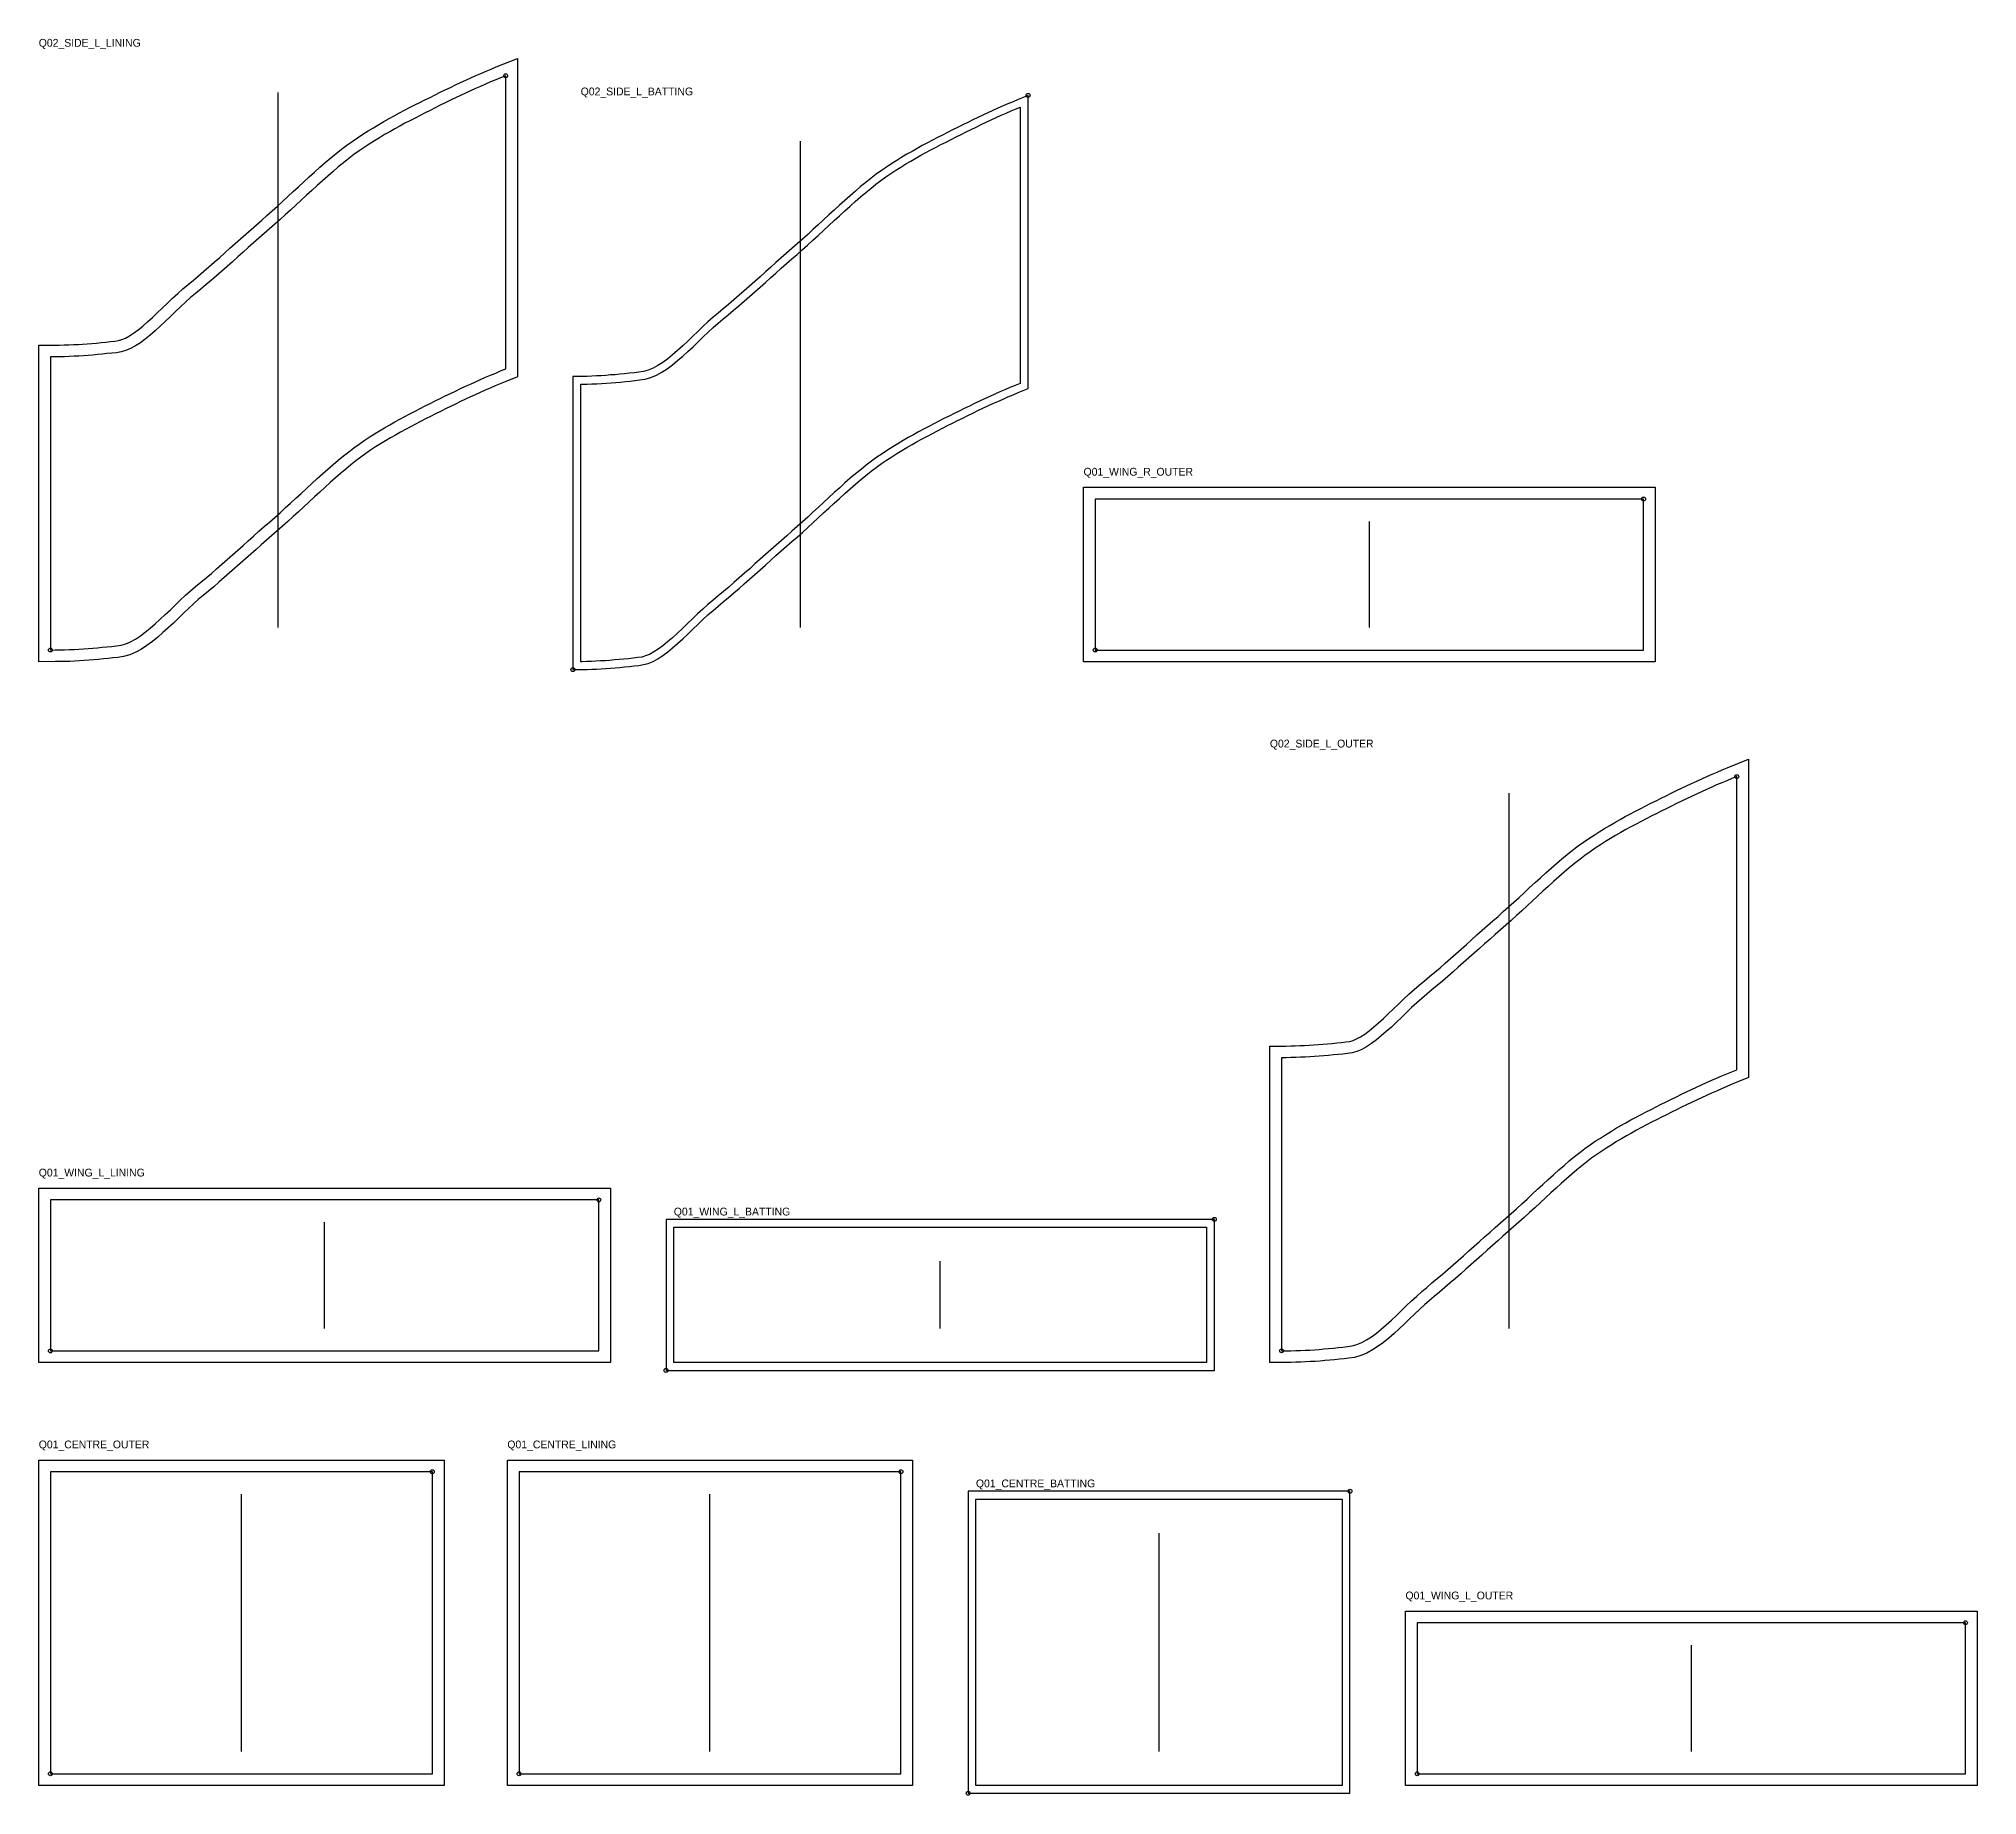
# Model space of a CAD drawing. Header units: millimetres. Extents: x -10 to 2074, y -10 to 7427.
# Drawn here: x 0 to 1990, y -10 to 1793 of the extents above; entities that cross this region are included whole.
import ezdxf

# ---------------------------------------------------------------- set-up
doc = ezdxf.new("R2010")
doc.units = ezdxf.units.MM
for name, color, linetype in [('CUT', 1, 'Continuous'), ('GRAIN', 3, 'Continuous'), ('NOTCH', 2, 'Continuous'), ('SEAM', 5, 'Continuous'), ('TEXT', 7, 'Continuous')]:
    doc.layers.add(name, color=color, linetype=linetype)

msp = doc.modelspace()

# ---------------------------------------------------------------- linework, layer by layer
at = {"layer": 'CUT'}
for points in [[(0, 1153.3), (0, 1478.1), (16.7, 1478.2), (21.4, 1478.3), (26.1, 1478.4), (30.9, 1478.6), (35.6, 1478.8), (40.3, 1479), (45, 1479.3), (49.8, 1479.7), (54.5, 1480), (59.3, 1480.4), (64, 1480.9), (68.8, 1481.4), (73.5, 1481.9), (78.2, 1482.4), (82, 1483), (85.4, 1483.9), (89.1, 1485.5), (93.1, 1487.7), (97.4, 1490.5), (102, 1493.9), (106.7, 1497.7), (111.6, 1502), (116.6, 1506.5), (121.7, 1511.3), (126.8, 1516.2), (132.1, 1521.3), (137.3, 1526.3), (142.7, 1531.2), (148, 1536), (153.3, 1540.5), (158.7, 1545), (164, 1549.4), (169.4, 1554), (174.7, 1558.6), (180.1, 1563.3), (185.5, 1568), (190.9, 1572.8), (196.3, 1577.6), (201.7, 1582.4), (207.1, 1587.3), (212.6, 1592.1), (218, 1597), (223.5, 1601.8), (228.9, 1606.6), (234.3, 1611.3), (239.7, 1616), (245, 1620.9), (250.4, 1625.8), (255.8, 1630.8), (261.3, 1635.8), (266.8, 1640.8), (272.2, 1645.9), (277.7, 1650.9), (283.2, 1655.9), (288.7, 1660.8), (294.2, 1665.6), (299.8, 1670.3), (305.3, 1674.8), (310.8, 1679.2), (316.4, 1683.4), (321.9, 1687.4), (327.4, 1691.1), (332.8, 1694.7), (338.2, 1698.1), (343.6, 1701.4), (349, 1704.6), (354.3, 1707.7), (359.6, 1710.7), (365, 1713.6), (370.2, 1716.5), (375.5, 1719.3), (380.8, 1722), (386, 1724.7), (391.3, 1727.3), (396.5, 1729.9), (401.7, 1732.5), (406.9, 1735.1), (412.1, 1737.7), (417.3, 1740.3), (422.6, 1742.8), (427.8, 1745.3), (433.1, 1747.7), (438.3, 1750.1), (443.5, 1752.5), (448.7, 1754.8), (454, 1757.1), (459.2, 1759.3), (464.4, 1761.5), (469.7, 1763.7), (491.4, 1772.5), (491.4, 1445.8), (478.8, 1440.7), (473.7, 1438.6), (468.6, 1436.4), (463.5, 1434.2), (458.4, 1432), (453.3, 1429.7), (448.2, 1427.4), (443.1, 1425.1), (438, 1422.7), (432.9, 1420.3), (427.8, 1417.8), (422.7, 1415.3), (417.5, 1412.8), (412.4, 1410.2), (407.2, 1407.6), (402.1, 1405.1), (396.9, 1402.5), (391.8, 1399.8), (386.7, 1397.2), (381.5, 1394.5), (376.4, 1391.7), (371.3, 1388.9), (366.2, 1386), (361.1, 1383.1), (356, 1380), (350.9, 1376.9), (345.8, 1373.7), (340.7, 1370.3), (335.7, 1366.9), (330.6, 1363.3), (325.5, 1359.4), (320.4, 1355.3), (315.2, 1351), (309.9, 1346.5), (304.6, 1341.9), (299.2, 1337.2), (293.9, 1332.3), (288.5, 1327.4), (283, 1322.4), (277.6, 1317.3), (272.1, 1312.3), (266.6, 1307.2), (261.1, 1302.2), (255.6, 1297.3), (250.1, 1292.4), (244.7, 1287.7), (239.3, 1283), (233.9, 1278.2), (228.5, 1273.4), (223.1, 1268.6), (217.7, 1263.7), (212.3, 1258.9), (206.8, 1254), (201.4, 1249.2), (195.9, 1244.4), (190.5, 1239.6), (185, 1234.9), (179.6, 1230.3), (174.1, 1225.7), (168.7, 1221.3), (163.8, 1217.1), (158.8, 1212.7), (153.8, 1208), (148.6, 1203.1), (143.4, 1198.1), (138.2, 1193), (132.9, 1188.1), (127.5, 1183.2), (122.1, 1178.5), (116.7, 1174.1), (111.1, 1170), (105.4, 1166.3), (99.5, 1163), (93.4, 1160.4), (87, 1158.6), (81.2, 1157.8), (76.2, 1157.2), (71.3, 1156.7), (66.4, 1156.2), (61.4, 1155.7), (56.5, 1155.3), (51.6, 1154.9), (46.6, 1154.5), (41.7, 1154.2), (36.8, 1154), (31.8, 1153.7), (26.9, 1153.6), (21.9, 1153.4), (17, 1153.4)], [(556.4, 1153.3), (556.4, 1438.1), (558.2, 1438.1), (563.1, 1438.3), (568, 1438.4), (572.9, 1438.6), (577.8, 1438.9), (582.7, 1439.2), (587.6, 1439.6), (592.5, 1440), (597.4, 1440.4), (602.3, 1440.9), (607.2, 1441.4), (612.1, 1441.9), (617.1, 1442.5), (622.6, 1443.2), (628.4, 1444.9), (634.2, 1447.3), (639.7, 1450.4), (645.2, 1453.9), (650.6, 1457.9), (655.9, 1462.3), (661.2, 1466.9), (666.5, 1471.7), (671.8, 1476.6), (677, 1481.6), (682.2, 1486.6), (687.4, 1491.6), (692.5, 1496.3), (697.5, 1500.8), (702.5, 1505), (707.9, 1509.5), (713.3, 1514), (718.8, 1518.7), (724.2, 1523.4), (729.6, 1528.1), (735.1, 1532.9), (740.5, 1537.7), (746, 1542.5), (751.4, 1547.4), (756.8, 1552.2), (762.2, 1557.1), (767.7, 1561.9), (773.1, 1566.7), (778.5, 1571.4), (783.9, 1576.1), (789.3, 1581), (794.8, 1585.9), (800.3, 1590.9), (805.8, 1595.9), (811.2, 1601), (816.7, 1606), (822.1, 1611), (827.5, 1616), (832.9, 1620.8), (838.3, 1625.6), (843.6, 1630.3), (849, 1634.8), (854.2, 1639.1), (859.4, 1643.3), (864.6, 1647.2), (869.8, 1650.9), (874.9, 1654.4), (880, 1657.7), (885.2, 1661), (890.3, 1664.2), (895.5, 1667.2), (900.6, 1670.2), (905.7, 1673.1), (910.9, 1675.9), (916, 1678.7), (921.2, 1681.4), (926.3, 1684.1), (931.5, 1686.7), (936.6, 1689.3), (941.8, 1691.9), (947, 1694.5), (952.1, 1697.1), (957.3, 1699.6), (962.4, 1702.1), (967.6, 1704.6), (972.7, 1707), (977.8, 1709.4), (982.9, 1711.8), (988.1, 1714.1), (993.2, 1716.4), (998.3, 1718.6), (1003.4, 1720.8), (1007.7, 1722.6), (1007.7, 1439.1), (1007.5, 1439), (1002.3, 1436.9), (997.1, 1434.7), (991.9, 1432.4), (986.7, 1430.2), (981.5, 1427.8), (976.3, 1425.5), (971.1, 1423.1), (965.9, 1420.7), (960.7, 1418.2), (955.5, 1415.7), (950.2, 1413.1), (945, 1410.6), (939.8, 1408), (934.6, 1405.4), (929.4, 1402.8), (924.2, 1400.1), (919, 1397.5), (913.7, 1394.8), (908.5, 1392), (903.2, 1389.1), (898, 1386.2), (892.7, 1383.3), (887.4, 1380.2), (882, 1377), (876.7, 1373.7), (871.4, 1370.4), (866, 1366.8), (860.6, 1363.2), (855.1, 1359.2), (849.6, 1355.1), (844.2, 1350.7), (838.7, 1346.2), (833.2, 1341.6), (827.7, 1336.8), (822.3, 1331.9), (816.8, 1327), (811.3, 1322), (805.8, 1316.9), (800.4, 1311.9), (794.9, 1306.8), (789.5, 1301.8), (784.1, 1296.9), (778.7, 1292.1), (773.3, 1287.3), (767.9, 1282.6), (762.5, 1277.8), (757, 1273), (751.6, 1268.2), (746.2, 1263.3), (740.7, 1258.5), (735.3, 1253.7), (729.9, 1248.8), (724.5, 1244.1), (719.1, 1239.3), (713.7, 1234.6), (708.4, 1230), (703, 1225.4), (697.7, 1220.9), (692.3, 1216.5), (687, 1212), (681.7, 1207.3), (676.4, 1202.4), (671.2, 1197.4), (666, 1192.4), (660.8, 1187.4), (655.7, 1182.6), (650.6, 1178), (645.6, 1173.7), (640.8, 1169.7), (636, 1166.3), (631.5, 1163.3), (627.2, 1160.9), (623.1, 1159.2), (619.2, 1158.1), (615, 1157.5), (610.3, 1157), (605.5, 1156.4), (600.8, 1155.9), (596, 1155.5), (591.2, 1155.1), (586.4, 1154.7), (581.7, 1154.4), (576.9, 1154.1), (572.1, 1153.8), (567.4, 1153.6), (562.6, 1153.4), (557.9, 1153.3)], [(1072.7, 1153.3), (1072.7, 1332.3), (1659.7, 1332.3), (1659.7, 1153.3)], [(1264, 434), (1264, 758.8), (1280.7, 758.9), (1285.4, 759), (1290.1, 759.1), (1294.8, 759.3), (1299.6, 759.5), (1304.3, 759.8), (1309, 760.1), (1313.8, 760.4), (1318.5, 760.8), (1323.2, 761.2), (1328, 761.6), (1332.7, 762.1), (1337.5, 762.6), (1342.1, 763.2), (1346, 763.7), (1349.4, 764.7), (1353, 766.2), (1357.1, 768.4), (1361.4, 771.2), (1365.9, 774.6), (1370.7, 778.5), (1375.6, 782.7), (1380.6, 787.2), (1385.6, 792), (1390.8, 797), (1396, 802), (1401.3, 807), (1406.6, 812), (1412, 816.8), (1417.3, 821.3), (1422.7, 825.7), (1428, 830.2), (1433.4, 834.7), (1438.7, 839.3), (1444.1, 844), (1449.5, 848.8), (1454.9, 853.5), (1460.3, 858.3), (1465.7, 863.2), (1471.1, 868), (1476.6, 872.9), (1482, 877.7), (1487.4, 882.5), (1492.9, 887.3), (1498.3, 892), (1503.6, 896.8), (1509, 901.6), (1514.4, 906.5), (1519.8, 911.5), (1525.3, 916.5), (1530.7, 921.6), (1536.2, 926.6), (1541.7, 931.6), (1547.2, 936.6), (1552.7, 941.5), (1558.2, 946.3), (1563.7, 951), (1569.3, 955.5), (1574.8, 959.9), (1580.4, 964.2), (1585.9, 968.1), (1591.4, 971.9), (1596.8, 975.4), (1602.2, 978.8), (1607.6, 982.1), (1613, 985.3), (1618.3, 988.4), (1623.6, 991.4), (1628.9, 994.4), (1634.2, 997.2), (1639.5, 1000), (1644.8, 1002.7), (1650, 1005.4), (1655.2, 1008.1), (1660.5, 1010.7), (1665.7, 1013.3), (1670.9, 1015.8), (1676.1, 1018.4), (1681.3, 1021), (1686.6, 1023.5), (1691.8, 1026), (1697, 1028.4), (1702.3, 1030.8), (1707.5, 1033.2), (1712.7, 1035.5), (1718, 1037.8), (1723.2, 1040.1), (1728.4, 1042.3), (1733.6, 1044.4), (1755.3, 1053.3), (1755.3, 726.5), (1742.8, 721.4), (1737.7, 719.3), (1732.6, 717.1), (1727.5, 715), (1722.4, 712.7), (1717.3, 710.5), (1712.2, 708.2), (1707.1, 705.8), (1702, 703.4), (1696.9, 701), (1691.8, 698.6), (1686.7, 696.1), (1681.5, 693.5), (1676.4, 690.9), (1671.2, 688.4), (1666, 685.8), (1660.9, 683.2), (1655.8, 680.6), (1650.6, 677.9), (1645.5, 675.2), (1640.4, 672.5), (1635.3, 669.6), (1630.2, 666.8), (1625.1, 663.8), (1620, 660.8), (1614.9, 657.6), (1609.8, 654.4), (1604.7, 651.1), (1599.7, 647.6), (1594.6, 644), (1589.5, 640.1), (1584.4, 636.1), (1579.1, 631.8), (1573.9, 627.3), (1568.6, 622.7), (1563.2, 617.9), (1557.8, 613), (1552.4, 608.1), (1547, 603.1), (1541.6, 598.1), (1536.1, 593), (1530.6, 588), (1525.1, 583), (1519.6, 578), (1514.1, 573.2), (1508.7, 568.4), (1503.3, 563.7), (1497.9, 558.9), (1492.5, 554.1), (1487.1, 549.3), (1481.7, 544.4), (1476.2, 539.6), (1470.8, 534.8), (1465.3, 529.9), (1459.9, 525.1), (1454.4, 520.4), (1449, 515.7), (1443.5, 511), (1438.1, 506.4), (1432.7, 502), (1427.8, 497.8), (1422.8, 493.4), (1417.8, 488.7), (1412.6, 483.8), (1407.4, 478.8), (1402.2, 473.8), (1396.8, 468.8), (1391.5, 463.9), (1386.1, 459.2), (1380.6, 454.8), (1375.1, 450.7), (1369.4, 447), (1363.5, 443.8), (1357.4, 441.2), (1351, 439.4), (1345.2, 438.5), (1340.2, 438), (1335.3, 437.4), (1330.3, 436.9), (1325.4, 436.4), (1320.5, 436), (1315.6, 435.6), (1310.6, 435.3), (1305.7, 435), (1300.7, 434.7), (1295.8, 434.5), (1290.8, 434.3), (1285.9, 434.2), (1280.9, 434.1)], [(0, 434), (0, 613), (587, 613), (587, 434)], [(652, 434), (652, 573), (1199, 573), (1199, 434)], [(0, 0), (0, 334), (416.1, 334), (416.1, 0)], [(481.1, 0), (481.1, 334), (897.2, 334), (897.2, 0)], [(962.2, 0), (962.2, 294), (1338.2, 294), (1338.2, 0)], [(1403.2, 0), (1403.2, 179), (1990.2, 179), (1990.2, 0)]]:
    msp.add_lwpolyline(points, close=True, dxfattribs=at)
at = {"layer": 'GRAIN'}
for p, q in [((245.7, 1188.3), (245.7, 1737.5)), ((782, 1188.3), (782, 1687.6)), ((1366.2, 1188.3), (1366.2, 1297.3)), ((1509.7, 469), (1509.7, 1018.3)), ((293.5, 469), (293.5, 578)), ((925.5, 469), (925.5, 538)), ((208, 35), (208, 299)), ((689.1, 35), (689.1, 299)), ((1150.2, 35), (1150.2, 259)), ((1696.7, 35), (1696.7, 144))]:
    msp.add_line(p, q, dxfattribs=at)
at = {"layer": 'NOTCH'}
for centre in [(479.4, 1754.7), (1015.7, 1734.6), (1647.7, 1320.3), (12, 1165.3), (1084.7, 1165.3), (548.4, 1145.2), (1743.3, 1035.4), (575, 601), (1207, 581), (12, 446), (1276, 446.1), (644, 426), (404.1, 322), (885.2, 322), (1346.2, 302), (1978.2, 167), (12, 12), (493.1, 12), (1415.2, 12), (954.2, -8)]:
    msp.add_circle(centre, 2, dxfattribs=at)
at = {"layer": 'SEAM'}
for points in [[(12, 1165.3), (16.8, 1165.4), (21.7, 1165.4), (26.5, 1165.6), (31.3, 1165.7), (36.2, 1165.9), (41, 1166.2), (45.8, 1166.5), (50.7, 1166.9), (55.5, 1167.2), (60.3, 1167.7), (65.2, 1168.1), (70, 1168.6), (74.9, 1169.1), (79.7, 1169.7), (84.5, 1170.4), (89.4, 1171.8), (94.3, 1173.9), (99.3, 1176.6), (104.3, 1179.8), (109.3, 1183.6), (114.4, 1187.7), (119.5, 1192.2), (124.7, 1196.9), (129.9, 1201.8), (135.1, 1206.7), (140.4, 1211.7), (145.6, 1216.7), (150.8, 1221.5), (155.9, 1226.1), (161, 1230.5), (166.4, 1234.9), (171.8, 1239.4), (177.2, 1244), (182.6, 1248.7), (188, 1253.4), (193.4, 1258.2), (198.8, 1263), (204.3, 1267.8), (209.7, 1272.7), (215.1, 1277.5), (220.6, 1282.3), (226, 1287.2), (231.4, 1292), (236.8, 1296.7), (242.2, 1301.4), (247.7, 1306.2), (253.1, 1311.1), (258.5, 1316.1), (264, 1321.1), (269.4, 1326.1), (274.9, 1331.2), (280.3, 1336.2), (285.8, 1341.2), (291.2, 1346.1), (296.7, 1350.9), (302.1, 1355.6), (307.5, 1360.2), (312.8, 1364.7), (318.2, 1368.9), (323.5, 1372.9), (328.8, 1376.7), (334.1, 1380.3), (339.3, 1383.8), (344.6, 1387.1), (349.8, 1390.3), (355.1, 1393.4), (360.3, 1396.5), (365.5, 1399.4), (370.7, 1402.3), (375.9, 1405.1), (381.1, 1407.8), (386.3, 1410.5), (391.5, 1413.2), (396.7, 1415.8), (401.8, 1418.4), (407, 1421), (412.2, 1423.5), (417.4, 1426.1), (422.6, 1428.6), (427.7, 1431.1), (432.9, 1433.6), (438.1, 1436), (443.3, 1438.3), (448.4, 1440.7), (453.6, 1443), (458.8, 1445.2), (463.9, 1447.5), (469.1, 1449.6), (474.2, 1451.8), (479.4, 1453.9), (479.4, 1754.7), (474.2, 1752.6), (469.1, 1750.5), (463.9, 1748.3), (458.8, 1746.1), (453.6, 1743.8), (448.4, 1741.5), (443.3, 1739.2), (438.1, 1736.8), (432.9, 1734.4), (427.7, 1731.9), (422.6, 1729.5), (417.4, 1726.9), (412.2, 1724.4), (407, 1721.8), (401.8, 1719.2), (396.7, 1716.6), (391.5, 1714), (386.3, 1711.3), (381.1, 1708.6), (375.9, 1705.9), (370.7, 1703.1), (365.5, 1700.2), (360.3, 1697.3), (355.1, 1694.3), (349.8, 1691.1), (344.6, 1687.9), (339.3, 1684.6), (334.1, 1681.2), (328.8, 1677.6), (323.5, 1673.8), (318.2, 1669.7), (312.8, 1665.5), (307.5, 1661.1), (302.1, 1656.5), (296.7, 1651.8), (291.2, 1646.9), (285.8, 1642), (280.3, 1637), (274.9, 1632), (269.4, 1627), (264, 1621.9), (258.5, 1616.9), (253.1, 1612), (247.7, 1607.1), (242.2, 1602.3), (236.8, 1597.6), (231.4, 1592.8), (226, 1588), (220.6, 1583.2), (215.1, 1578.3), (209.7, 1573.5), (204.3, 1568.7), (198.8, 1563.8), (193.4, 1559), (188, 1554.3), (182.6, 1549.5), (177.2, 1544.9), (171.8, 1540.3), (166.4, 1535.8), (161, 1531.3), (155.9, 1527), (150.8, 1522.4), (145.6, 1517.5), (140.4, 1512.6), (135.1, 1507.6), (129.9, 1502.6), (124.7, 1497.7), (119.5, 1493), (114.4, 1488.5), (109.3, 1484.4), (104.3, 1480.7), (99.3, 1477.4), (94.3, 1474.7), (89.4, 1472.6), (84.5, 1471.2), (79.7, 1470.5), (74.9, 1470), (70, 1469.5), (65.2, 1469), (60.3, 1468.5), (55.5, 1468.1), (50.7, 1467.7), (45.8, 1467.3), (41, 1467), (36.2, 1466.8), (31.3, 1466.6), (26.5, 1466.4), (21.7, 1466.3), (16.8, 1466.2), (12, 1466.2)], [(548.4, 1145.2), (553.2, 1145.2), (558, 1145.3), (562.9, 1145.4), (567.7, 1145.6), (572.5, 1145.8), (577.4, 1146.1), (582.2, 1146.4), (587, 1146.7), (591.9, 1147.1), (596.7, 1147.5), (601.5, 1148), (606.4, 1148.5), (611.2, 1149), (616.1, 1149.6), (620.9, 1150.3), (625.8, 1151.6), (630.7, 1153.7), (635.6, 1156.4), (640.6, 1159.7), (645.7, 1163.4), (650.8, 1167.6), (655.9, 1172), (661.1, 1176.7), (666.3, 1181.6), (671.5, 1186.6), (676.7, 1191.6), (681.9, 1196.6), (687.1, 1201.4), (692.3, 1206), (697.4, 1210.3), (702.8, 1214.8), (708.2, 1219.3), (713.6, 1223.9), (719, 1228.6), (724.4, 1233.3), (729.8, 1238.1), (735.2, 1242.9), (740.6, 1247.7), (746.1, 1252.5), (751.5, 1257.4), (756.9, 1262.2), (762.3, 1267), (767.8, 1271.8), (773.2, 1276.6), (778.6, 1281.3), (784, 1286.1), (789.5, 1291), (794.9, 1295.9), (800.3, 1301), (805.8, 1306), (811.3, 1311), (816.7, 1316.1), (822.2, 1321), (827.6, 1326), (833, 1330.8), (838.4, 1335.5), (843.8, 1340.1), (849.2, 1344.5), (854.5, 1348.8), (859.9, 1352.8), (865.2, 1356.6), (870.4, 1360.2), (875.7, 1363.6), (881, 1367), (886.2, 1370.2), (891.4, 1373.3), (896.6, 1376.3), (901.9, 1379.3), (907.1, 1382.1), (912.3, 1384.9), (917.5, 1387.7), (922.7, 1390.4), (927.8, 1393), (933, 1395.6), (938.2, 1398.2), (943.4, 1400.8), (948.6, 1403.4), (953.8, 1406), (958.9, 1408.5), (964.1, 1411), (969.3, 1413.4), (974.5, 1415.8), (979.6, 1418.2), (984.8, 1420.5), (990, 1422.8), (995.1, 1425.1), (1000.3, 1427.3), (1005.4, 1429.5), (1010.6, 1431.6), (1015.7, 1433.7), (1015.7, 1734.6), (1010.6, 1732.5), (1005.4, 1730.3), (1000.3, 1728.1), (995.1, 1725.9), (990, 1723.7), (984.8, 1721.4), (979.6, 1719), (974.5, 1716.7), (969.3, 1714.3), (964.1, 1711.8), (958.9, 1709.3), (953.8, 1706.8), (948.6, 1704.2), (943.4, 1701.6), (938.2, 1699.1), (933, 1696.5), (927.8, 1693.9), (922.7, 1691.2), (917.5, 1688.5), (912.3, 1685.8), (907.1, 1683), (901.9, 1680.1), (896.6, 1677.1), (891.4, 1674.1), (886.2, 1671), (881, 1667.8), (875.7, 1664.5), (870.4, 1661), (865.2, 1657.4), (859.9, 1653.6), (854.5, 1649.6), (849.2, 1645.3), (843.8, 1640.9), (838.4, 1636.3), (833, 1631.6), (827.6, 1626.8), (822.2, 1621.9), (816.7, 1616.9), (811.3, 1611.9), (805.8, 1606.8), (800.3, 1601.8), (794.9, 1596.8), (789.5, 1591.8), (784, 1586.9), (778.6, 1582.1), (773.2, 1577.4), (767.8, 1572.7), (762.3, 1567.9), (756.9, 1563), (751.5, 1558.2), (746.1, 1553.4), (740.6, 1548.5), (735.2, 1543.7), (729.8, 1538.9), (724.4, 1534.1), (719, 1529.4), (713.6, 1524.7), (708.2, 1520.1), (702.8, 1515.6), (697.4, 1511.2), (692.3, 1506.8), (687.1, 1502.2), (681.9, 1497.4), (676.7, 1492.4), (671.5, 1487.4), (666.3, 1482.4), (661.1, 1477.6), (655.9, 1472.8), (650.8, 1468.4), (645.7, 1464.2), (640.6, 1460.5), (635.6, 1457.3), (630.7, 1454.5), (625.8, 1452.5), (620.9, 1451.1), (616.1, 1450.4), (611.2, 1449.8), (606.4, 1449.3), (601.5, 1448.8), (596.7, 1448.4), (591.9, 1447.9), (587, 1447.6), (582.2, 1447.2), (577.4, 1446.9), (572.5, 1446.6), (567.7, 1446.4), (562.9, 1446.2), (558, 1446.1), (553.2, 1446), (548.4, 1446)], [(1084.7, 1165.3), (1089.6, 1165.3), (1094.4, 1165.3), (1099.2, 1165.3), (1104.1, 1165.3), (1108.9, 1165.3), (1113.8, 1165.3), (1118.6, 1165.3), (1123.4, 1165.3), (1128.3, 1165.3), (1133.1, 1165.3), (1138, 1165.3), (1142.9, 1165.3), (1147.7, 1165.3), (1152.6, 1165.3), (1157.5, 1165.3), (1162.6, 1165.3), (1167.9, 1165.3), (1173.5, 1165.3), (1179.5, 1165.3), (1185.8, 1165.3), (1192.3, 1165.3), (1199.1, 1165.3), (1206.1, 1165.3), (1213.3, 1165.3), (1220.5, 1165.3), (1227.7, 1165.3), (1234.9, 1165.3), (1242, 1165.3), (1248.9, 1165.3), (1255.6, 1165.3), (1262.6, 1165.3), (1269.6, 1165.3), (1276.7, 1165.3), (1283.9, 1165.3), (1291.1, 1165.3), (1298.3, 1165.3), (1305.5, 1165.3), (1312.8, 1165.3), (1320, 1165.3), (1327.3, 1165.3), (1334.6, 1165.3), (1341.8, 1165.3), (1349.1, 1165.3), (1356.3, 1165.3), (1363.5, 1165.3), (1370.7, 1165.3), (1378, 1165.3), (1385.4, 1165.3), (1392.8, 1165.3), (1400.2, 1165.3), (1407.6, 1165.3), (1415.1, 1165.3), (1422.4, 1165.3), (1429.8, 1165.3), (1437, 1165.3), (1444.2, 1165.3), (1451.3, 1165.3), (1458.3, 1165.3), (1465.1, 1165.3), (1471.8, 1165.3), (1478.3, 1165.3), (1484.7, 1165.3), (1491, 1165.3), (1497.2, 1165.3), (1503.3, 1165.3), (1509.4, 1165.3), (1515.4, 1165.3), (1521.4, 1165.3), (1527.4, 1165.3), (1533.3, 1165.3), (1539.2, 1165.3), (1545, 1165.3), (1550.8, 1165.3), (1556.6, 1165.3), (1562.4, 1165.3), (1568.2, 1165.3), (1574, 1165.3), (1579.8, 1165.3), (1585.6, 1165.3), (1591.3, 1165.3), (1597, 1165.3), (1602.7, 1165.3), (1608.4, 1165.3), (1614.1, 1165.3), (1619.7, 1165.3), (1625.4, 1165.3), (1631, 1165.3), (1636.6, 1165.3), (1642.2, 1165.3), (1647.7, 1165.3), (1647.7, 1320.3), (1642.2, 1320.3), (1636.6, 1320.3), (1631, 1320.3), (1625.4, 1320.3), (1619.7, 1320.3), (1614.1, 1320.3), (1608.4, 1320.3), (1602.7, 1320.3), (1597, 1320.3), (1591.3, 1320.3), (1585.6, 1320.3), (1579.8, 1320.3), (1574, 1320.3), (1568.2, 1320.3), (1562.4, 1320.3), (1556.6, 1320.3), (1550.8, 1320.3), (1545, 1320.3), (1539.2, 1320.3), (1533.3, 1320.3), (1527.4, 1320.3), (1521.4, 1320.3), (1515.4, 1320.3), (1509.4, 1320.3), (1503.3, 1320.3), (1497.2, 1320.3), (1491, 1320.3), (1484.7, 1320.3), (1478.3, 1320.3), (1471.8, 1320.3), (1465.1, 1320.3), (1458.3, 1320.3), (1451.3, 1320.3), (1444.2, 1320.3), (1437, 1320.3), (1429.8, 1320.3), (1422.4, 1320.3), (1415.1, 1320.3), (1407.6, 1320.3), (1400.2, 1320.3), (1392.8, 1320.3), (1385.4, 1320.3), (1378, 1320.3), (1370.7, 1320.3), (1363.5, 1320.3), (1356.3, 1320.3), (1349.1, 1320.3), (1341.8, 1320.3), (1334.6, 1320.3), (1327.3, 1320.3), (1320, 1320.3), (1312.8, 1320.3), (1305.5, 1320.3), (1298.3, 1320.3), (1291.1, 1320.3), (1283.9, 1320.3), (1276.7, 1320.3), (1269.6, 1320.3), (1262.6, 1320.3), (1255.6, 1320.3), (1248.9, 1320.3), (1242, 1320.3), (1234.9, 1320.3), (1227.7, 1320.3), (1220.5, 1320.3), (1213.3, 1320.3), (1206.1, 1320.3), (1199.1, 1320.3), (1192.3, 1320.3), (1185.8, 1320.3), (1179.5, 1320.3), (1173.5, 1320.3), (1167.9, 1320.3), (1162.6, 1320.3), (1157.5, 1320.3), (1152.6, 1320.3), (1147.7, 1320.3), (1142.9, 1320.3), (1138, 1320.3), (1133.1, 1320.3), (1128.3, 1320.3), (1123.4, 1320.3), (1118.6, 1320.3), (1113.8, 1320.3), (1108.9, 1320.3), (1104.1, 1320.3), (1099.2, 1320.3), (1094.4, 1320.3), (1089.6, 1320.3), (1084.7, 1320.3)], [(1276, 446.1), (1280.8, 446.1), (1285.6, 446.2), (1290.5, 446.3), (1295.3, 446.5), (1300.1, 446.7), (1305, 446.9), (1309.8, 447.2), (1314.7, 447.6), (1319.5, 448), (1324.3, 448.4), (1329.2, 448.9), (1334, 449.4), (1338.8, 449.9), (1343.7, 450.4), (1348.5, 451.1), (1353.4, 452.5), (1358.3, 454.6), (1363.2, 457.3), (1368.2, 460.6), (1373.3, 464.3), (1378.4, 468.4), (1383.5, 472.9), (1388.7, 477.6), (1393.9, 482.5), (1399.1, 487.5), (1404.3, 492.5), (1409.5, 497.4), (1414.7, 502.3), (1419.9, 506.9), (1425, 511.2), (1430.4, 515.7), (1435.8, 520.2), (1441.2, 524.8), (1446.6, 529.4), (1452, 534.2), (1457.4, 538.9), (1462.8, 543.7), (1468.3, 548.6), (1473.7, 553.4), (1479.1, 558.2), (1484.5, 563.1), (1490, 567.9), (1495.4, 572.7), (1500.8, 577.5), (1506.2, 582.2), (1511.6, 587), (1517.1, 591.9), (1522.5, 596.8), (1528, 601.8), (1533.4, 606.9), (1538.9, 611.9), (1544.3, 616.9), (1549.8, 621.9), (1555.2, 626.8), (1560.6, 631.7), (1566, 636.4), (1571.4, 641), (1576.8, 645.4), (1582.2, 649.6), (1587.5, 653.7), (1592.8, 657.5), (1598.1, 661.1), (1603.3, 664.5), (1608.6, 667.8), (1613.8, 671), (1619, 674.2), (1624.3, 677.2), (1629.5, 680.1), (1634.7, 683), (1639.9, 685.8), (1645.1, 688.5), (1650.3, 691.2), (1655.5, 693.9), (1660.6, 696.5), (1665.8, 699.1), (1671, 701.7), (1676.2, 704.3), (1681.4, 706.8), (1686.6, 709.4), (1691.7, 711.8), (1696.9, 714.3), (1702.1, 716.7), (1707.2, 719.1), (1712.4, 721.4), (1717.6, 723.7), (1722.7, 726), (1727.9, 728.2), (1733, 730.4), (1738.2, 732.5), (1743.3, 734.6), (1743.3, 1035.4), (1738.2, 1033.3), (1733, 1031.2), (1727.9, 1029), (1722.7, 1026.8), (1717.6, 1024.5), (1712.4, 1022.2), (1707.2, 1019.9), (1702.1, 1017.5), (1696.9, 1015.1), (1691.7, 1012.7), (1686.6, 1010.2), (1681.4, 1007.7), (1676.2, 1005.1), (1671, 1002.5), (1665.8, 999.9), (1660.6, 997.3), (1655.5, 994.7), (1650.3, 992.1), (1645.1, 989.4), (1639.9, 986.6), (1634.7, 983.8), (1629.5, 981), (1624.3, 978), (1619, 975), (1613.8, 971.9), (1608.6, 968.7), (1603.3, 965.3), (1598.1, 961.9), (1592.8, 958.3), (1587.5, 954.5), (1582.2, 950.5), (1576.8, 946.2), (1571.4, 941.8), (1566, 937.2), (1560.6, 932.5), (1555.2, 927.7), (1549.8, 922.7), (1544.3, 917.8), (1538.9, 912.7), (1533.4, 907.7), (1528, 902.7), (1522.5, 897.7), (1517.1, 892.7), (1511.6, 887.8), (1506.2, 883), (1500.8, 878.3), (1495.4, 873.5), (1490, 868.7), (1484.5, 863.9), (1479.1, 859.1), (1473.7, 854.2), (1468.3, 849.4), (1462.8, 844.6), (1457.4, 839.8), (1452, 835), (1446.6, 830.3), (1441.2, 825.6), (1435.8, 821), (1430.4, 816.5), (1425, 812), (1419.9, 807.7), (1414.7, 803.1), (1409.5, 798.3), (1404.3, 793.3), (1399.1, 788.3), (1393.9, 783.3), (1388.7, 778.4), (1383.5, 773.7), (1378.4, 769.3), (1373.3, 765.1), (1368.2, 761.4), (1363.2, 758.1), (1358.3, 755.4), (1353.4, 753.3), (1348.5, 752), (1343.7, 751.3), (1338.8, 750.7), (1334, 750.2), (1329.2, 749.7), (1324.3, 749.2), (1319.5, 748.8), (1314.7, 748.4), (1309.8, 748.1), (1305, 747.8), (1300.1, 747.5), (1295.3, 747.3), (1290.5, 747.1), (1285.6, 747), (1280.8, 746.9), (1276, 746.9)], [(12, 446), (16.8, 446), (21.7, 446), (26.5, 446), (31.3, 446), (36.2, 446), (41, 446), (45.9, 446), (50.7, 446), (55.6, 446), (60.4, 446), (65.3, 446), (70.1, 446), (75, 446), (79.9, 446), (84.8, 446), (89.8, 446), (95.1, 446), (100.8, 446), (106.8, 446), (113, 446), (119.6, 446), (126.4, 446), (133.4, 446), (140.5, 446), (147.8, 446), (155, 446), (162.2, 446), (169.3, 446), (176.2, 446), (182.9, 446), (189.9, 446), (196.9, 446), (204, 446), (211.1, 446), (218.3, 446), (225.5, 446), (232.8, 446), (240, 446), (247.3, 446), (254.6, 446), (261.9, 446), (269.1, 446), (276.4, 446), (283.6, 446), (290.8, 446), (298, 446), (305.3, 446), (312.7, 446), (320.1, 446), (327.5, 446), (334.9, 446), (342.3, 446), (349.7, 446), (357, 446), (364.3, 446), (371.5, 446), (378.6, 446), (385.5, 446), (392.4, 446), (399, 446), (405.6, 446), (411.9, 446), (418.2, 446), (424.4, 446), (430.6, 446), (436.7, 446), (442.7, 446), (448.7, 446), (454.6, 446), (460.5, 446), (466.4, 446), (472.3, 446), (478.1, 446), (483.9, 446), (489.7, 446), (495.5, 446), (501.3, 446), (507.1, 446), (512.8, 446), (518.6, 446), (524.3, 446), (530, 446), (535.7, 446), (541.4, 446), (547, 446), (552.6, 446), (558.3, 446), (563.9, 446), (569.4, 446), (575, 446), (575, 601), (569.4, 601), (563.9, 601), (558.3, 601), (552.6, 601), (547, 601), (541.4, 601), (535.7, 601), (530, 601), (524.3, 601), (518.6, 601), (512.8, 601), (507.1, 601), (501.3, 601), (495.5, 601), (489.7, 601), (483.9, 601), (478.1, 601), (472.3, 601), (466.4, 601), (460.5, 601), (454.6, 601), (448.7, 601), (442.7, 601), (436.7, 601), (430.6, 601), (424.4, 601), (418.2, 601), (411.9, 601), (405.6, 601), (399, 601), (392.4, 601), (385.5, 601), (378.6, 601), (371.5, 601), (364.3, 601), (357, 601), (349.7, 601), (342.3, 601), (334.9, 601), (327.5, 601), (320.1, 601), (312.7, 601), (305.3, 601), (298, 601), (290.8, 601), (283.6, 601), (276.4, 601), (269.1, 601), (261.9, 601), (254.6, 601), (247.3, 601), (240, 601), (232.8, 601), (225.5, 601), (218.3, 601), (211.1, 601), (204, 601), (196.9, 601), (189.9, 601), (182.9, 601), (176.2, 601), (169.3, 601), (162.2, 601), (155, 601), (147.8, 601), (140.5, 601), (133.4, 601), (126.4, 601), (119.6, 601), (113, 601), (106.8, 601), (100.8, 601), (95.1, 601), (89.8, 601), (84.8, 601), (79.9, 601), (75, 601), (70.1, 601), (65.3, 601), (60.4, 601), (55.6, 601), (50.7, 601), (45.9, 601), (41, 601), (36.2, 601), (31.3, 601), (26.5, 601), (21.7, 601), (16.8, 601), (12, 601)], [(644, 426), (648.8, 426), (653.7, 426), (658.5, 426), (663.3, 426), (668.2, 426), (673, 426), (677.9, 426), (682.7, 426), (687.6, 426), (692.4, 426), (697.3, 426), (702.1, 426), (707, 426), (711.9, 426), (716.8, 426), (721.8, 426), (727.1, 426), (732.8, 426), (738.7, 426), (745, 426), (751.6, 426), (758.4, 426), (765.4, 426), (772.5, 426), (779.7, 426), (787, 426), (794.2, 426), (801.3, 426), (808.2, 426), (814.9, 426), (821.9, 426), (828.9, 426), (836, 426), (843.1, 426), (850.3, 426), (857.5, 426), (864.8, 426), (872, 426), (879.3, 426), (886.6, 426), (893.9, 426), (901.1, 426), (908.3, 426), (915.6, 426), (922.7, 426), (930, 426), (937.3, 426), (944.7, 426), (952.1, 426), (959.5, 426), (966.9, 426), (974.3, 426), (981.7, 426), (989, 426), (996.3, 426), (1003.5, 426), (1010.6, 426), (1017.5, 426), (1024.3, 426), (1031, 426), (1037.6, 426), (1043.9, 426), (1050.2, 426), (1056.4, 426), (1062.6, 426), (1068.7, 426), (1074.7, 426), (1080.7, 426), (1086.6, 426), (1092.5, 426), (1098.4, 426), (1104.3, 426), (1110.1, 426), (1115.9, 426), (1121.7, 426), (1127.5, 426), (1133.3, 426), (1139.1, 426), (1144.8, 426), (1150.6, 426), (1156.3, 426), (1162, 426), (1167.7, 426), (1173.4, 426), (1179, 426), (1184.6, 426), (1190.2, 426), (1195.8, 426), (1201.4, 426), (1207, 426), (1207, 581), (1201.4, 581), (1195.8, 581), (1190.2, 581), (1184.6, 581), (1179, 581), (1173.4, 581), (1167.7, 581), (1162, 581), (1156.3, 581), (1150.6, 581), (1144.8, 581), (1139.1, 581), (1133.3, 581), (1127.5, 581), (1121.7, 581), (1115.9, 581), (1110.1, 581), (1104.3, 581), (1098.4, 581), (1092.5, 581), (1086.6, 581), (1080.7, 581), (1074.7, 581), (1068.7, 581), (1062.6, 581), (1056.4, 581), (1050.2, 581), (1043.9, 581), (1037.6, 581), (1031, 581), (1024.3, 581), (1017.5, 581), (1010.6, 581), (1003.5, 581), (996.3, 581), (989, 581), (981.7, 581), (974.3, 581), (966.9, 581), (959.5, 581), (952.1, 581), (944.7, 581), (937.3, 581), (930, 581), (922.7, 581), (915.6, 581), (908.3, 581), (901.1, 581), (893.9, 581), (886.6, 581), (879.3, 581), (872, 581), (864.8, 581), (857.5, 581), (850.3, 581), (843.1, 581), (836, 581), (828.9, 581), (821.9, 581), (814.9, 581), (808.2, 581), (801.3, 581), (794.2, 581), (787, 581), (779.7, 581), (772.5, 581), (765.4, 581), (758.4, 581), (751.6, 581), (745, 581), (738.7, 581), (732.8, 581), (727.1, 581), (721.8, 581), (716.8, 581), (711.9, 581), (707, 581), (702.1, 581), (697.3, 581), (692.4, 581), (687.6, 581), (682.7, 581), (677.9, 581), (673, 581), (668.2, 581), (663.3, 581), (658.5, 581), (653.7, 581), (648.8, 581), (644, 581)], [(12, 12), (19, 12), (26, 12), (33.1, 12), (40.2, 12), (47.4, 12), (54.6, 12), (61.9, 12), (69.1, 12), (76.4, 12), (83.7, 12), (90.9, 12), (98.2, 12), (105.4, 12), (112.7, 12), (119.8, 12), (127.1, 12), (134.4, 12), (141.7, 12), (149.2, 12), (156.6, 12), (164, 12), (171.4, 12), (178.8, 12), (186.1, 12), (193.4, 12), (200.6, 12), (207.6, 12), (214.6, 12), (221.4, 12), (228.1, 12), (234.6, 12), (241, 12), (247.3, 12), (253.5, 12), (259.7, 12), (265.8, 12), (271.8, 12), (277.8, 12), (283.7, 12), (289.6, 12), (295.5, 12), (301.4, 12), (307.2, 12), (313, 12), (318.8, 12), (324.6, 12), (330.4, 12), (336.2, 12), (341.9, 12), (347.7, 12), (353.4, 12), (359.1, 12), (364.8, 12), (370.4, 12), (376.1, 12), (381.7, 12), (387.3, 12), (392.9, 12), (398.5, 12), (404.1, 12), (404.1, 322), (398.5, 322), (392.9, 322), (387.3, 322), (381.7, 322), (376.1, 322), (370.4, 322), (364.8, 322), (359.1, 322), (353.4, 322), (347.7, 322), (341.9, 322), (336.2, 322), (330.4, 322), (324.6, 322), (318.8, 322), (313, 322), (307.2, 322), (301.4, 322), (295.5, 322), (289.6, 322), (283.7, 322), (277.8, 322), (271.8, 322), (265.8, 322), (259.7, 322), (253.5, 322), (247.3, 322), (241, 322), (234.6, 322), (228.1, 322), (221.4, 322), (214.6, 322), (207.6, 322), (200.6, 322), (193.4, 322), (186.1, 322), (178.8, 322), (171.4, 322), (164, 322), (156.6, 322), (149.2, 322), (141.7, 322), (134.4, 322), (127.1, 322), (119.8, 322), (112.7, 322), (105.4, 322), (98.2, 322), (90.9, 322), (83.7, 322), (76.4, 322), (69.1, 322), (61.9, 322), (54.6, 322), (47.4, 322), (40.2, 322), (33.1, 322), (26, 322), (19, 322), (12, 322)], [(493.1, 12), (500, 12), (507.1, 12), (514.2, 12), (521.3, 12), (528.5, 12), (535.7, 12), (542.9, 12), (550.2, 12), (557.5, 12), (564.8, 12), (572, 12), (579.3, 12), (586.5, 12), (593.7, 12), (600.9, 12), (608.2, 12), (615.5, 12), (622.8, 12), (630.2, 12), (637.7, 12), (645.1, 12), (652.5, 12), (659.9, 12), (667.2, 12), (674.5, 12), (681.7, 12), (688.7, 12), (695.7, 12), (702.5, 12), (709.2, 12), (715.7, 12), (722.1, 12), (728.4, 12), (734.6, 12), (740.7, 12), (746.8, 12), (752.9, 12), (758.9, 12), (764.8, 12), (770.7, 12), (776.6, 12), (782.4, 12), (788.3, 12), (794.1, 12), (799.9, 12), (805.7, 12), (811.4, 12), (817.2, 12), (823, 12), (828.7, 12), (834.5, 12), (840.2, 12), (845.9, 12), (851.5, 12), (857.2, 12), (862.8, 12), (868.4, 12), (874, 12), (879.6, 12), (885.2, 12), (885.2, 322), (879.6, 322), (874, 322), (868.4, 322), (862.8, 322), (857.2, 322), (851.5, 322), (845.9, 322), (840.2, 322), (834.5, 322), (828.7, 322), (823, 322), (817.2, 322), (811.4, 322), (805.7, 322), (799.9, 322), (794.1, 322), (788.3, 322), (782.4, 322), (776.6, 322), (770.7, 322), (764.8, 322), (758.9, 322), (752.9, 322), (746.8, 322), (740.7, 322), (734.6, 322), (728.4, 322), (722.1, 322), (715.7, 322), (709.2, 322), (702.5, 322), (695.7, 322), (688.7, 322), (681.7, 322), (674.5, 322), (667.2, 322), (659.9, 322), (652.5, 322), (645.1, 322), (637.7, 322), (630.2, 322), (622.8, 322), (615.5, 322), (608.2, 322), (600.9, 322), (593.7, 322), (586.5, 322), (579.3, 322), (572, 322), (564.8, 322), (557.5, 322), (550.2, 322), (542.9, 322), (535.7, 322), (528.5, 322), (521.3, 322), (514.2, 322), (507.1, 322), (500, 322), (493.1, 322)], [(954.2, -8), (961.1, -8), (968.2, -8), (975.2, -8), (982.4, -8), (989.6, -8), (996.8, -8), (1004, -8), (1011.3, -8), (1018.6, -8), (1025.8, -8), (1033.1, -8), (1040.4, -8), (1047.6, -8), (1054.8, -8), (1062, -8), (1069.2, -8), (1076.5, -8), (1083.9, -8), (1091.3, -8), (1098.7, -8), (1106.2, -8), (1113.6, -8), (1121, -8), (1128.3, -8), (1135.5, -8), (1142.7, -8), (1149.8, -8), (1156.8, -8), (1163.6, -8), (1170.3, -8), (1176.8, -8), (1183.2, -8), (1189.5, -8), (1195.7, -8), (1201.8, -8), (1207.9, -8), (1213.9, -8), (1219.9, -8), (1225.9, -8), (1231.8, -8), (1237.7, -8), (1243.5, -8), (1249.3, -8), (1255.2, -8), (1260.9, -8), (1266.7, -8), (1272.5, -8), (1278.3, -8), (1284.1, -8), (1289.8, -8), (1295.5, -8), (1301.2, -8), (1306.9, -8), (1312.6, -8), (1318.3, -8), (1323.9, -8), (1329.5, -8), (1335.1, -8), (1340.7, -8), (1346.2, -8), (1346.2, 302), (1340.7, 302), (1335.1, 302), (1329.5, 302), (1323.9, 302), (1318.3, 302), (1312.6, 302), (1306.9, 302), (1301.2, 302), (1295.5, 302), (1289.8, 302), (1284.1, 302), (1278.3, 302), (1272.5, 302), (1266.7, 302), (1260.9, 302), (1255.2, 302), (1249.3, 302), (1243.5, 302), (1237.7, 302), (1231.8, 302), (1225.9, 302), (1219.9, 302), (1213.9, 302), (1207.9, 302), (1201.8, 302), (1195.7, 302), (1189.5, 302), (1183.2, 302), (1176.8, 302), (1170.3, 302), (1163.6, 302), (1156.8, 302), (1149.8, 302), (1142.7, 302), (1135.5, 302), (1128.3, 302), (1121, 302), (1113.6, 302), (1106.2, 302), (1098.7, 302), (1091.3, 302), (1083.9, 302), (1076.5, 302), (1069.2, 302), (1062, 302), (1054.8, 302), (1047.6, 302), (1040.4, 302), (1033.1, 302), (1025.8, 302), (1018.6, 302), (1011.3, 302), (1004, 302), (996.8, 302), (989.6, 302), (982.4, 302), (975.2, 302), (968.2, 302), (961.1, 302), (954.2, 302)], [(1415.2, 12), (1420.1, 12), (1424.9, 12), (1429.7, 12), (1434.6, 12), (1439.4, 12), (1444.3, 12), (1449.1, 12), (1453.9, 12), (1458.8, 12), (1463.6, 12), (1468.5, 12), (1473.4, 12), (1478.2, 12), (1483.1, 12), (1488, 12), (1493.1, 12), (1498.4, 12), (1504, 12), (1510, 12), (1516.3, 12), (1522.8, 12), (1529.6, 12), (1536.6, 12), (1543.8, 12), (1551, 12), (1558.2, 12), (1565.4, 12), (1572.5, 12), (1579.4, 12), (1586.1, 12), (1593.1, 12), (1600.1, 12), (1607.2, 12), (1614.4, 12), (1621.6, 12), (1628.8, 12), (1636, 12), (1643.3, 12), (1650.5, 12), (1657.8, 12), (1665.1, 12), (1672.4, 12), (1679.6, 12), (1686.8, 12), (1694, 12), (1701.2, 12), (1708.5, 12), (1715.9, 12), (1723.3, 12), (1730.7, 12), (1738.2, 12), (1745.6, 12), (1752.9, 12), (1760.3, 12), (1767.5, 12), (1774.7, 12), (1781.8, 12), (1788.8, 12), (1795.6, 12), (1802.3, 12), (1808.8, 12), (1815.2, 12), (1821.5, 12), (1827.7, 12), (1833.8, 12), (1839.9, 12), (1845.9, 12), (1851.9, 12), (1857.9, 12), (1863.8, 12), (1869.7, 12), (1875.5, 12), (1881.3, 12), (1887.1, 12), (1892.9, 12), (1898.7, 12), (1904.5, 12), (1910.3, 12), (1916.1, 12), (1921.8, 12), (1927.5, 12), (1933.2, 12), (1938.9, 12), (1944.6, 12), (1950.2, 12), (1955.9, 12), (1961.5, 12), (1967.1, 12), (1972.7, 12), (1978.2, 12), (1978.2, 167), (1972.7, 167), (1967.1, 167), (1961.5, 167), (1955.9, 167), (1950.2, 167), (1944.6, 167), (1938.9, 167), (1933.2, 167), (1927.5, 167), (1921.8, 167), (1916.1, 167), (1910.3, 167), (1904.5, 167), (1898.7, 167), (1892.9, 167), (1887.1, 167), (1881.3, 167), (1875.5, 167), (1869.7, 167), (1863.8, 167), (1857.9, 167), (1851.9, 167), (1845.9, 167), (1839.9, 167), (1833.8, 167), (1827.7, 167), (1821.5, 167), (1815.2, 167), (1808.8, 167), (1802.3, 167), (1795.6, 167), (1788.8, 167), (1781.8, 167), (1774.7, 167), (1767.5, 167), (1760.3, 167), (1752.9, 167), (1745.6, 167), (1738.2, 167), (1730.7, 167), (1723.3, 167), (1715.9, 167), (1708.5, 167), (1701.2, 167), (1694, 167), (1686.8, 167), (1679.6, 167), (1672.4, 167), (1665.1, 167), (1657.8, 167), (1650.5, 167), (1643.3, 167), (1636, 167), (1628.8, 167), (1621.6, 167), (1614.4, 167), (1607.2, 167), (1600.1, 167), (1593.1, 167), (1586.1, 167), (1579.4, 167), (1572.5, 167), (1565.4, 167), (1558.2, 167), (1551, 167), (1543.8, 167), (1536.6, 167), (1529.6, 167), (1522.8, 167), (1516.3, 167), (1510, 167), (1504, 167), (1498.4, 167), (1493.1, 167), (1488, 167), (1483.1, 167), (1478.2, 167), (1473.4, 167), (1468.5, 167), (1463.6, 167), (1458.8, 167), (1453.9, 167), (1449.1, 167), (1444.3, 167), (1439.4, 167), (1434.6, 167), (1429.7, 167), (1424.9, 167), (1420.1, 167), (1415.2, 167)]]:
    msp.add_lwpolyline(points, close=True, dxfattribs=at)

# ---------------------------------------------------------------- texts
at = {"layer": 'TEXT'}
for s, p in [('Q02_SIDE_L_LINING', (0, 1784.5)), ('Q02_SIDE_L_BATTING', (556.4, 1734.6)), ('Q01_WING_R_OUTER', (1072.7, 1344.3)), ('Q02_SIDE_L_OUTER', (1264, 1065.3)), ('Q01_WING_L_LINING', (0, 625)), ('Q01_WING_L_BATTING', (652, 585)), ('Q01_CENTRE_OUTER', (0, 346)), ('Q01_CENTRE_LINING', (481.1, 346)), ('Q01_CENTRE_BATTING', (962.2, 306)), ('Q01_WING_L_OUTER', (1403.2, 191))]:
    msp.add_text(s, height=8, dxfattribs=at).set_placement(p)

doc.saveas('drawing.dxf')
